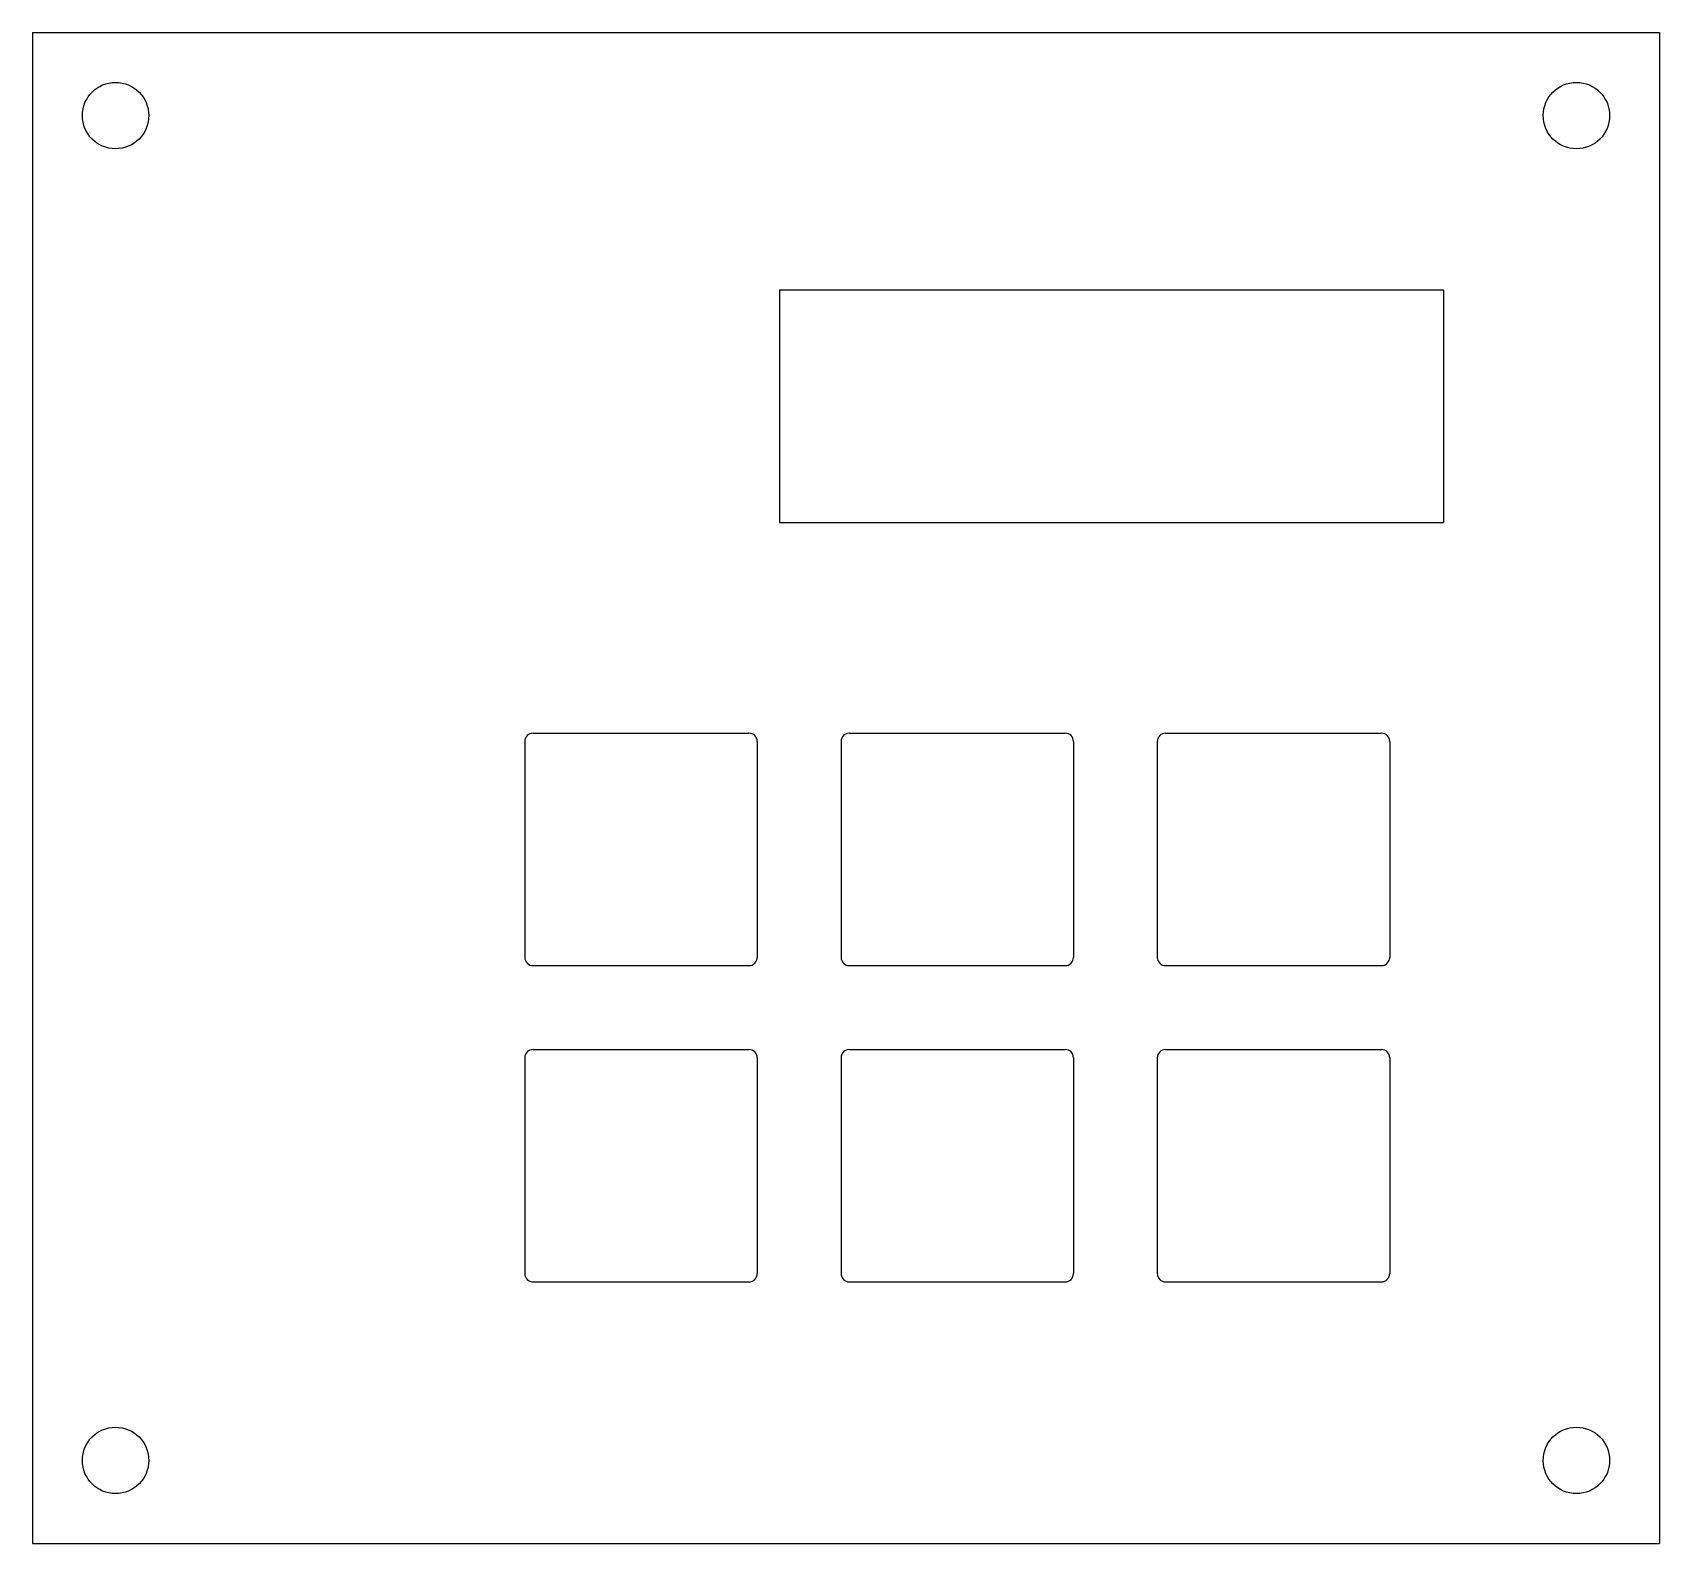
# Model space of a CAD drawing. Extents: x -49 to 49, y -45.5 to 45.5.
import ezdxf

# ---------------------------------------------------------------- set-up
doc = ezdxf.new("R2010")
doc.units = 0
doc.layers.add('VISIBLE', color=7, linetype='CONTINUOUS')

msp = doc.modelspace()

# ---------------------------------------------------------------- linework, layer by layer
at = {"layer": 'VISIBLE'}
for p, q in [((-49, 45.5), (49, 45.5)), ((-49, 45.5), (-49, -45.5)), ((49, 45.5), (49, -45.5)), ((-4, 30), (-4, 16)), ((-4, 30), (36, 30)), ((36, 30), (36, 16)), ((-4, 16), (36, 16)), ((-18.85, 3.3), (-5.85, 3.3)), ((0.2, 3.3), (13.2, 3.3)), ((19.25, 3.3), (32.25, 3.3)), ((-19.35, 2.8), (-19.35, -10.2)), ((-5.35, 2.8), (-5.35, -10.2)), ((-0.3, 2.8), (-0.3, -10.2)), ((13.7, 2.8), (13.7, -10.2)), ((18.75, 2.8), (18.75, -10.2)), ((32.75, 2.8), (32.75, -10.2)), ((-18.85, -10.7), (-5.85, -10.7)), ((0.2, -10.7), (13.2, -10.7)), ((19.25, -10.7), (32.25, -10.7)), ((-19.35, -16.25), (-19.35, -29.25)), ((-18.85, -15.75), (-5.85, -15.75)), ((-5.35, -16.25), (-5.35, -29.25)), ((-0.3, -16.25), (-0.3, -29.25)), ((0.2, -15.75), (13.2, -15.75)), ((13.7, -16.25), (13.7, -29.25)), ((18.75, -16.25), (18.75, -29.25)), ((19.25, -15.75), (32.25, -15.75)), ((32.75, -16.25), (32.75, -29.25)), ((-18.85, -29.75), (-5.85, -29.75)), ((0.2, -29.75), (13.2, -29.75)), ((19.25, -29.75), (32.25, -29.75)), ((-49, -45.5), (49, -45.5))]:
    msp.add_line(p, q, dxfattribs=at)
for centre in [(-44, 40.5), (44, 40.5), (-44, -40.5), (44, -40.5)]:
    msp.add_circle(centre, 2, dxfattribs=at)
for centre, start, end in [((-18.85, 2.8), 90, 180), ((-5.85, 2.8), 0, 90), ((0.2, 2.8), 90, 180), ((13.2, 2.8), 0, 90), ((19.25, 2.8), 90, 180), ((32.25, 2.8), 0, 90), ((-18.85, -10.2), 180, 270), ((-5.85, -10.2), 270, 0), ((0.2, -10.2), 180, 270), ((13.2, -10.2), 270, 0), ((19.25, -10.2), 180, 270), ((32.25, -10.2), 270, 0), ((-18.85, -16.25), 90, 180), ((-5.85, -16.25), 0, 90), ((0.2, -16.25), 90, 180), ((13.2, -16.25), 0, 90), ((19.25, -16.25), 90, 180), ((32.25, -16.25), 0, 90), ((-18.85, -29.25), 180, 270), ((-5.85, -29.25), 270, 0), ((0.2, -29.25), 180, 270), ((13.2, -29.25), 270, 0), ((19.25, -29.25), 180, 270), ((32.25, -29.25), 270, 0)]:
    msp.add_arc(centre, 0.5, start, end, dxfattribs=at)

doc.saveas('drawing.dxf')
